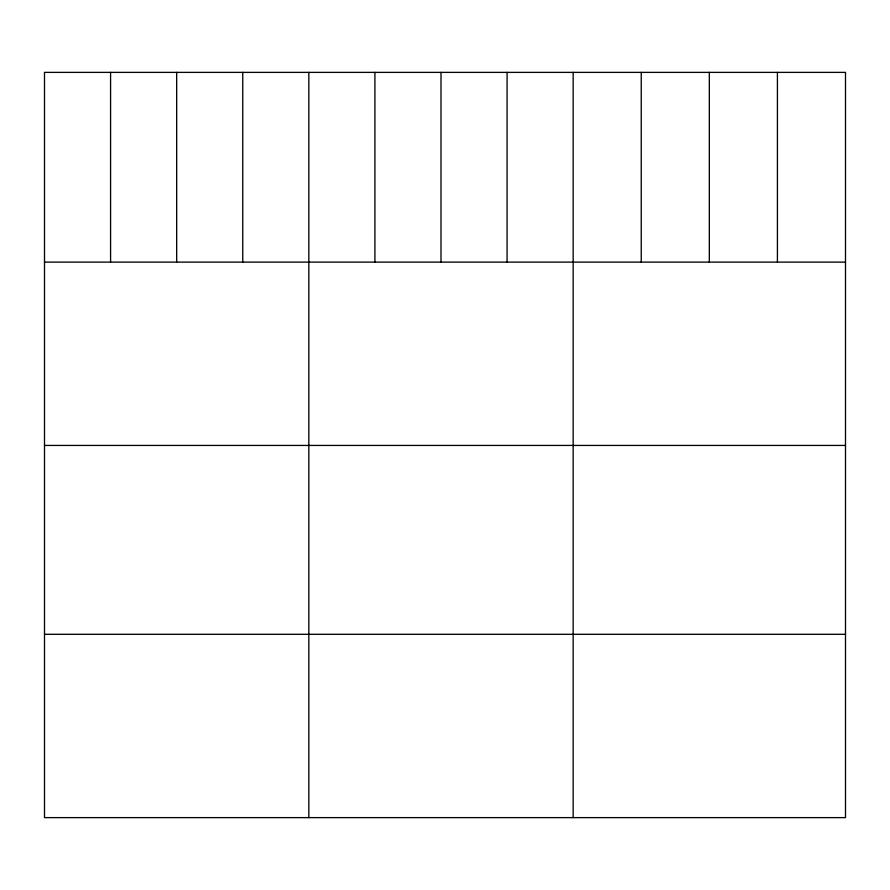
<?xml version="1.0" encoding="UTF-8"?>
<svg xmlns="http://www.w3.org/2000/svg" width="890" height="890" viewBox="0 0 890 890"><rect width="100%" height="100%" fill="white"/><g stroke="black" fill="none" stroke-linecap="round" stroke-linejoin="round"><path stroke-width="1.33" d="M845.5 262.116L845.5 817.621L44.5 817.621L44.5 72.379L845.5 72.379L845.5 262.116L44.5 262.116M44.5 445.434L845.5 445.434M44.5 634.303L845.5 634.303M777.415 72.379L777.415 262.116M709.33 72.379L709.33 262.116M641.245 72.379L641.245 262.116M573.16 72.379L573.16 817.621M507.078 72.379L507.078 262.116M440.995 72.379L440.995 262.116M374.913 72.379L374.913 262.116M308.83 72.379L308.83 817.621M242.748 72.379L242.748 262.116M176.665 72.379L176.665 262.116M110.583 72.379L110.583 262.116"/></g></svg>
